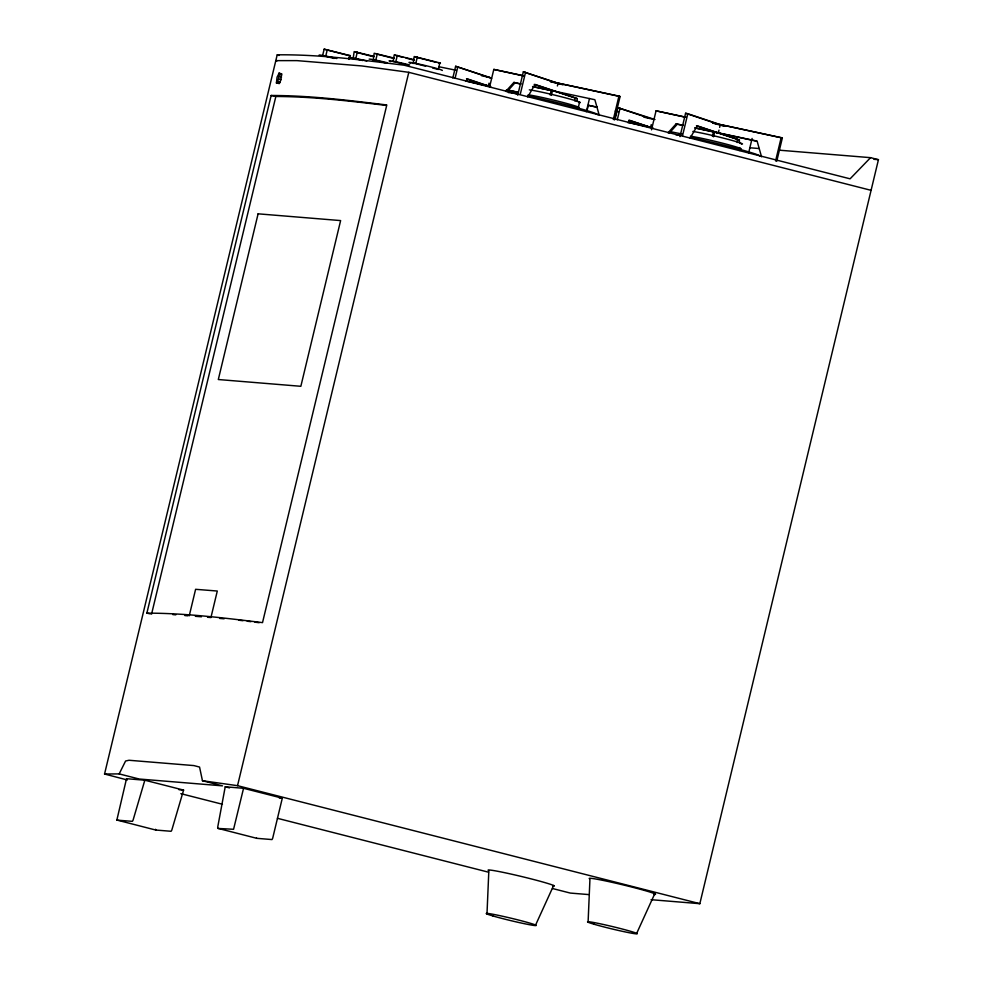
<?xml version="1.0" encoding="UTF-8"?>
<svg xmlns="http://www.w3.org/2000/svg" width="983" height="983" viewBox="0 0 983 983"><rect width="100%" height="100%" fill="white"/><g stroke="black" fill="none" stroke-linecap="round" stroke-linejoin="round"><path stroke-width="1.47" d="M155.547 829.296L155.707 830.033L170.956 831.274A2.408 0.7 -75.7 0 0 171.865 829.898L183.588 790.099L144.833 780.207L126.512 778.696L116.866 820.043L155.707 830.033M486.99 913.957L488.834 870.68A34.122 1.61 13.5 0 1 522.71 876.787A34.122 1.61 13.5 0 1 552.876 886.15M588.092 922.238L589.947 878.962A34.122 1.61 13.5 0 1 623.812 885.069A34.122 1.61 13.5 0 1 653.978 894.444M276.432 82.99L278.508 79.033L279.135 73.221L277.059 77.178L276.432 82.99L279.418 83.408L280.954 79.648L281.58 73.836L279.135 73.221M225.218 786.793L217.747 826.949A2.408 0.7 -75.7 0 0 217.894 828.35L256.809 838.327L271.972 839.568L272.66 838.352L282.305 798.184L243.551 788.292L225.218 786.793L229.531 787.887M127.311 779.986L104.554 774.014L277.206 54.827C319.708 54.348 362.063 60.049 404.197 65.222L850.098 178.82L870.545 157.661L878.446 159.676L699.835 903.684L651.065 899.691M146.872 613.146L271.161 95.486C309.842 95.511 348.424 100.291 386.798 104.972L262.522 622.62C224.149 617.938 185.566 613.159 146.872 613.146L150.399 613.896M151.566 614.142L275.842 96.494C312.803 96.567 349.678 101.04 386.356 105.427M322.535 55.822L324.169 49.15L350.403 55.699L349.665 55.687M189.24 615.813L195.605 589.308L217.292 591.029L210.927 617.545L207.548 617.275M322.829 55.785L325.705 56.289L327.29 49.666M348.879 59.422L349.837 55.441M374.216 56.461L354.175 51.608L353.118 58.538L352.553 58.292L354.752 58.55M357.308 52.124L355.711 58.747L362.752 60.553M373.442 58.857L374.179 53.254L394.22 58.108M377.312 53.758L375.715 60.393L372.594 59.877M393.139 61.818L394.195 54.888L414.224 59.742M393.95 61.683L395.731 62.027L397.316 55.404M699.835 903.684L237.53 785.675L408.793 72.324L361.879 65.947L296.964 60.627L275.818 60.627L276.825 61.044M438.234 62.814L440.445 63.084L414.199 56.535L413.143 63.465L412.565 63.207L414.777 63.477M417.32 57.039L415.735 63.674L425.59 66.205M243.551 788.292L233.573 829.283L218.054 828.448M439.868 62.826L438.271 69.461L432.643 68.011M452.831 77.976L455.633 66.279L489.767 77.46M455.031 78.443L457.845 66.758M488.354 85.939L489.018 83.174M489.595 86.959L493.81 69.412L523.792 75.814M517.722 95.228L523.337 71.833L557.472 83.014L618.934 96.137L620.089 96.531L614.473 119.926M520.277 94.233L525.549 72.3M550.185 94.982L551.23 90.596L533.241 86.75M551.328 95.363L552.385 90.977L551.23 90.596M557.386 85.963L558.049 83.211M578.397 107.098L579.589 102.121M586.347 111.657L589.505 98.497M586.925 111.128L588.326 105.279L597.32 107.196M613.318 119.533L618.934 96.137M615.051 119.398L617.865 107.7L654.997 119.521M617.263 119.865L620.064 108.167M650.586 127.36L651.25 124.595M651.496 129.83L656.054 110.833L686.036 117.235M679.978 136.637L685.593 113.254L687.805 113.721L719.728 124.436L782.345 137.952L776.717 161.335M682.534 135.654L687.805 113.721M712.405 136.391L713.461 132.005L714.604 132.398L713.547 136.784M718.315 132.914L718.978 130.149M719.642 127.385L720.306 124.62M748.591 153.065L752.106 138.443M775.575 160.954L781.19 137.559M277.267 54.901L279.061 55.49M104.554 774.014L119.176 773.904L139.205 779.015L222.477 785.847L202.449 780.723L199.561 767.072L193.909 765.585L128.994 760.264L125.578 761.014L119.176 773.904M144.833 780.207L133.11 820.006A2.408 0.7 -75.7 0 1 132.312 821.333L116.952 820.141M535.588 925.052L553.638 885.486M636.689 933.346L654.739 893.768M465.868 81.38L467.318 78.886L488.932 86.135L477.971 83.788M527.736 96.912L535.035 84.44L577.095 98.546L577.23 101.568M628.088 122.801L629.55 120.307L651.151 127.544M689.98 138.333L697.279 125.849L739.351 139.967L739.486 142.99M505.79 91.407L513.9 82.412L521.199 83.973M506.933 91.788L515.043 82.793L513.9 82.412M668.047 132.816L676.157 123.833L683.443 125.394M669.19 133.209L677.299 124.214L683.136 125.468M281.58 73.836L278.594 73.418M195.347 616.304L201.454 616.783M486.72 85.656L487.777 85.742M554.424 91.21L555.493 91.296M650.009 127.163L628.702 120.282M716.681 132.631L717.737 132.717M750.14 147.794L759.281 148.544M779.101 150.166L870.545 157.661M873.875 159.307L878.446 159.676M172.787 614.584L175.81 614.83M184.865 615.567L187.888 615.813M219.59 618.418L224.112 618.786M179.004 789.718L183.588 790.099M279.246 797.938L282.305 798.184M588.571 894.567L570.287 893.068L552.446 888.509M238.783 620.212L242.998 620.715M247.212 621.219L250.972 621.674M202.449 780.723L237.53 785.675M254.904 622.165L259.205 622.706M349.014 55.589L324.132 49.199M256.809 838.327L256.723 838.315A2.408 0.7 -75.7 0 1 256.526 837.995M550.775 81.577L555.272 82.535L523.337 71.833M523.435 75.875L493.81 69.412M550.419 81.65L559.315 83.899M555.346 82.56L620.089 96.531M713.019 122.998L782.345 137.952M685.692 117.296L656.054 110.833M712.675 123.059L724.471 126.291M532.553 86.541L594.862 99.713L599.286 115.392M439.241 66.807L456.087 70.26M481.572 75.716L487.568 76.993L455.633 66.279M515.252 82.904L519.749 83.862M534.187 84.427L577.095 98.546M695.116 127.876L757.119 141.134L761.542 156.813M615.309 111.042L618.307 111.681M643.791 117.124L653.142 119.262M694.797 127.95L756.812 141.208M596.964 107.258L588.326 105.279M466.618 81.22L490.701 86.369M506.749 89.797L518.41 92.291M506.429 89.871L518.102 92.365M696.443 125.836L739.351 139.967M628.837 122.642L652.921 127.79M670.111 131.599L682.091 134.02M271.161 95.486L275.842 96.494M279.319 74.339L281.765 74.954M279.086 76.465L281.531 77.079M278.508 79.033L280.954 79.648M277.734 81.356L280.18 81.958M276.973 82.793L279.418 83.408M408.793 72.324L871.098 190.333M180.823 793.65L222.441 804.266M277.439 818.311L488.526 872.191M414.74 56.83L435.874 62.248M487.642 77.006L490.922 77.841M394.724 55.195L403.177 57.358M406.004 58.083L414.457 60.258M376.133 53.918L393.04 58.255M395.731 62.027L408.412 65.283M354.716 51.915L373.024 56.609M377.128 60.749L386.995 63.281M325.705 56.289L334.159 58.464M720.883 124.816L725.233 126.279M685.593 113.254L717.516 123.956M558.627 83.395L562.976 84.857M676.157 123.833L677.299 124.214M617.865 107.7L649.788 118.402M488.711 77.374L491.611 78.345M466.483 78.873L489.448 86.578M278.693 82.486L278.877 83.604M739.683 147.536L739.818 150.559M737.139 139.488L737.275 142.523M574.883 98.079L575.018 101.102M410.808 63.256A17.055 0.799 13.5 0 1 422.518 64.878A17.055 0.799 13.5 0 1 442.264 70.481M529.309 89.846A27.291 1.29 13.5 0 1 562.952 97.182A27.291 1.29 13.5 0 1 578.975 102.662M508.334 92.549A46.926 2.212 13.5 0 1 518.188 94.061M527.785 95.953A46.926 2.212 13.5 0 1 574.883 107.208A46.926 2.212 13.5 0 1 597.48 114.679M528.117 94.81A27.291 1.29 13.5 0 1 561.76 102.158A27.291 1.29 13.5 0 1 577.783 107.638M692.855 131.439A27.291 1.29 13.5 0 1 726.548 138.947A27.291 1.29 13.5 0 1 741.268 144.083M675.64 134.634A46.926 2.212 13.5 0 1 680.469 135.482M690.078 137.374A46.926 2.212 13.5 0 1 737.164 148.63A46.926 2.212 13.5 0 1 759.761 156.1M690.41 136.232A27.291 1.29 13.5 0 1 724.053 143.579A27.291 1.29 13.5 0 1 740.076 149.06M390.804 61.61A17.055 0.799 13.5 0 1 392.782 61.204A17.055 0.799 13.5 0 1 409.665 64.964M350.784 58.329A17.055 0.799 13.5 0 1 366.819 60.983M369.141 59.152A17.055 0.799 13.5 0 1 386.823 62.629M319.131 55.06A17.055 0.799 13.5 0 1 336.813 58.525M258.099 213.827L218.312 379.524L300.847 386.294L340.622 220.585L258.099 213.827M492.925 915.947A25.595 1.204 13.5 0 0 535.022 925.556A25.595 1.204 13.5 0 0 505.926 917.004A25.595 1.204 13.5 0 0 492.925 915.947M594.039 924.229A25.595 1.204 13.5 0 0 636.124 933.85A25.595 1.204 13.5 0 0 607.027 925.298A25.595 1.204 13.5 0 0 594.039 924.229"/></g></svg>
